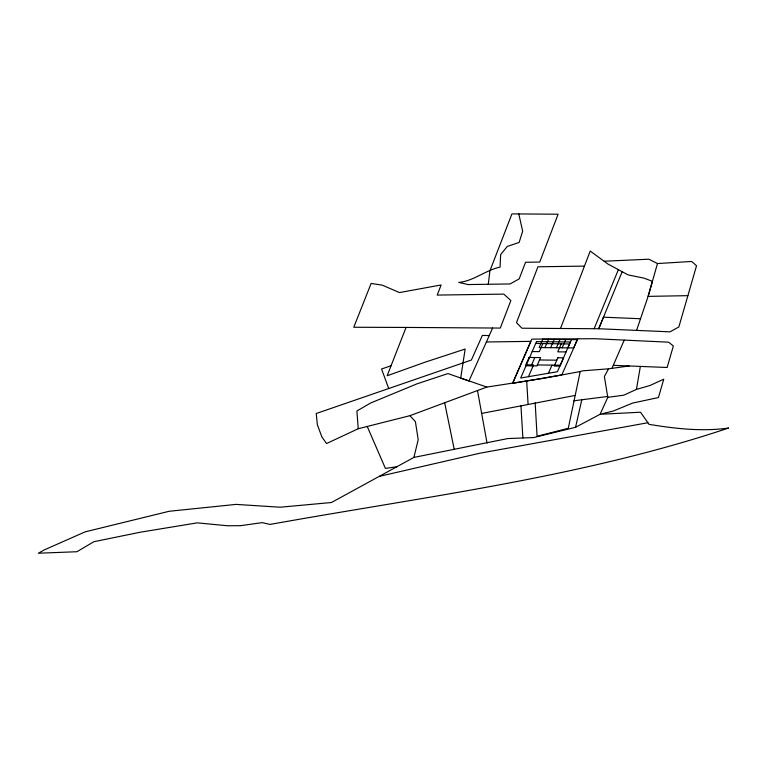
<?xml version="1.0" encoding="UTF-8"?>
<svg xmlns="http://www.w3.org/2000/svg" width="767" height="767" viewBox="0 0 767 767"><rect width="100%" height="100%" fill="white"/><g stroke="black" fill="none" stroke-linecap="round" stroke-linejoin="round"><path stroke-width="1.15" d="M488.291 284.269L489.921 270.818L511.934 213.888L558.117 214.214L539.747 262.055L525.558 262.266L519.192 278.862L510.16 283.943L468.158 284.567L458.781 282.429C473.517 281.077 485.501 270.205 500.084 267.098L500.63 254.625L507.303 246.418L519.125 242.449L522.672 231.222L518.741 213.782M636.437 389.387L649.898 385.533L663.752 379.176L658.441 397.546L632.526 403.106L613.447 410.978L600.091 414.276L640.522 412.234L649.026 424.352C675.305 428.667 702.102 431.773 728.65 428.015C579.948 477.755 423.815 496.719 270.137 524.417L262.189 522.634L240.57 525.663L227.607 525.769L197.282 522.854L140.256 532.221L93.795 541.732L76.911 551.732L38.35 553.218L44.448 549.834L85.099 531.876L169.21 511.273L236.054 504.398L280.185 507.217L331.43 502.519L413.921 457.41L507.735 438.561L533.688 437.554L575.566 427.296L600.091 414.276L607.78 397.335L623.839 395.168L636.437 389.387L640.359 366.415M629.189 365.974L608.557 368.822L582.661 370.825L580.216 371.554L568.289 428.283L537.073 436.279L535.174 402.848M575.566 427.296L581.798 399.78M413.921 457.41L418.197 439.683L415.417 421.677L409.923 415.685L358.237 428.734L326.55 443.537L321.814 436.816L317.337 424.592L316.244 413.518L471.379 360.03L482.357 335.438L489.241 335.553M584.454 266.101L537.935 266.791L516.498 322.629L521.915 328.218L598.73 328.746L670.042 331.843L678.843 326.963L696.532 265.756L691.681 261.47L657.492 263.551L648.125 296.378L636.581 330.385M560.504 328.487L590.226 251.068L607.915 264.021L628.048 274.883L643.983 278.133L652.42 281.316L648.125 296.378L687.884 295.659M406.05 327.432L353.769 327.26L371.113 283.445L382.244 285.151L399.521 292.572L441.111 284.96L437.219 295.084L503.775 294.106L510.87 300.53L500.295 328.075L406.05 327.432L387.153 375.772L424.697 362.312L465.157 349.043L460.689 378.15L468.953 381.036L492.606 328.017M594.118 328.717L618.375 269.658M622.162 271.71L598.73 328.746L603.476 317.183L640.541 318.746M577.695 339.004L561.799 374.938L512.586 383.385L531.799 339.139L594.569 338.707L668.584 342.178L673.349 345.955L667.127 367.489L613.284 365.332M531.215 365.811L534.82 357.518M528.463 376.683L533.573 364.919L526.421 364.833M542.844 343.558L539.335 351.641L532.193 351.554M544.896 347.624L548.501 339.321M550.648 347.681L554.253 339.388M556.401 347.748L560.006 339.455M548.453 373.251L551.981 365.121M561.223 343.846L557.753 351.842L566.036 351.938M562.153 347.815L565.758 339.513M567.906 347.882L571.511 339.58M611.97 368.352L624.223 340.117M512.586 383.385L530.841 341.363L486.374 341.986M608.557 368.822L604.377 376.511L607.78 397.335M409.923 415.685L486.796 387.086L541.78 378.63L580.216 371.554M391.074 365.725L381.554 369.004L388.716 388.524M379.617 476.297L479.778 453.239L647.885 422.732M481.647 413.423L574.972 395.475M396.932 466.758L385.408 468.407L367.24 426.462M573.812 400.805L607.646 396.472M604.223 261.211L648.844 259.217L657.492 263.551M539.527 359.982L556.784 360.174M537.36 364.958L560.274 365.217M535.711 343.443L569.497 343.971M486.796 387.086L447.957 373.587L417.075 383.807L370.643 403.011L356.904 410.968L358.237 428.734M444.659 402.723L454.256 449.462M477.496 390.537L487.026 443.01M526.699 381.094L528.07 404.161M520.937 405.484L522.873 437.976M529.057 357.451L525.453 365.744L536.967 365.878L540.572 357.575L529.057 357.451M536.507 341.612L520.697 378.016L557.446 371.707L570.36 341.986L536.507 341.612M542.748 339.263L539.143 347.556L573.668 347.94L577.263 339.647L542.748 339.263M557.83 357.767L554.225 366.07L559.977 366.137L563.582 357.834L557.83 357.767"/></g></svg>
